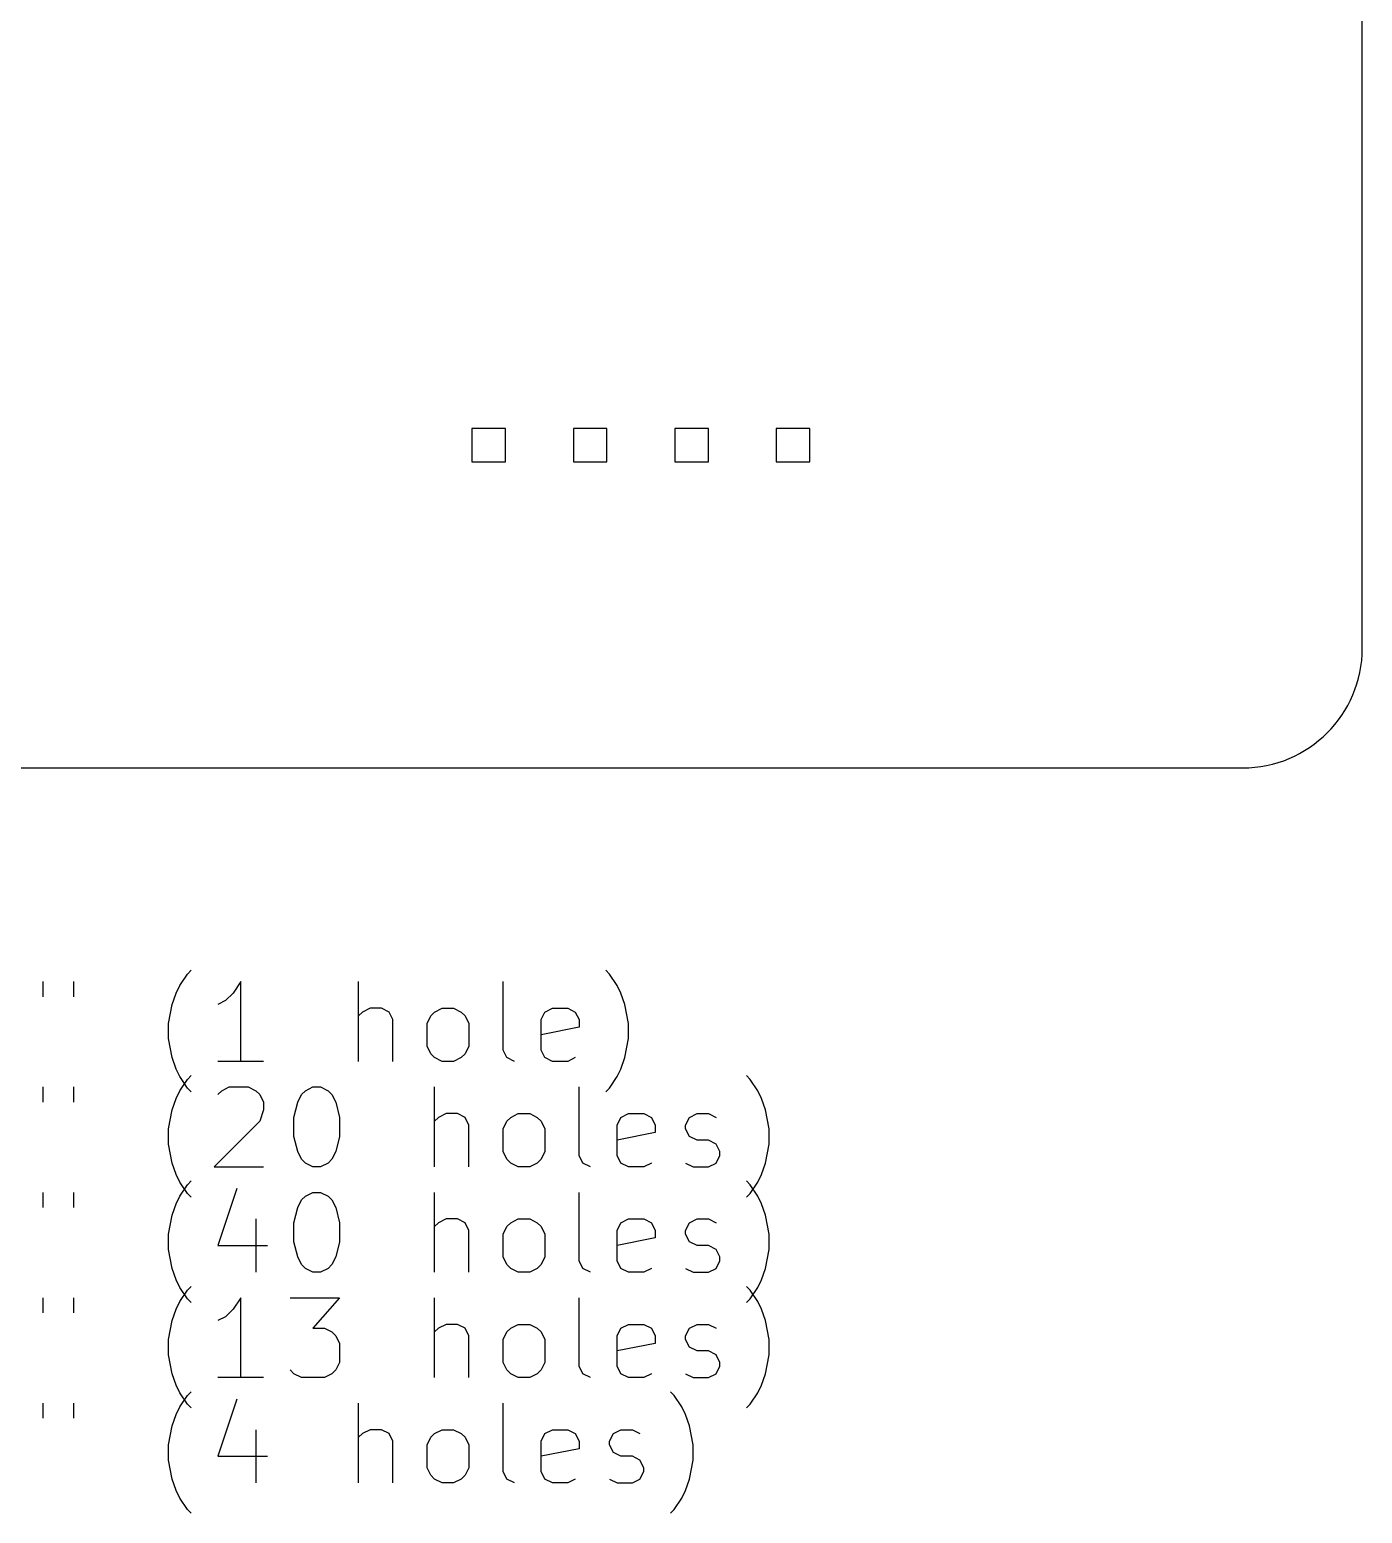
# Model space of a CAD drawing. Extents: x 77.3 to 143.5, y -135.5 to -60.8.
# Drawn here: x 110.17 to 143.55, y -135.49 to -98.32 of the extents above; entities that cross this region are included whole.
import ezdxf

# ---------------------------------------------------------------- set-up
doc = ezdxf.new("R2010")
doc.units = 0
doc.layers.add('BLACK', color=7, linetype='CONTINUOUS')

msp = doc.modelspace()

# ---------------------------------------------------------------- linework, layer by layer
at = {"layer": 'BLACK', "linetype": 'CONTINUOUS'}
for p, q in [((143.546, -113.823), (143.546, -63.8176)), ((122.087, -108.311), (121.245, -108.311)), ((121.245, -108.311), (121.245, -109.153)), ((122.087, -109.153), (122.087, -108.311)), ((124.627, -108.311), (123.785, -108.311)), ((123.785, -108.311), (123.785, -109.153)), ((124.627, -109.153), (124.627, -108.311)), ((127.167, -108.311), (126.325, -108.311)), ((126.325, -108.311), (126.325, -109.153)), ((127.167, -109.153), (127.167, -108.311)), ((129.707, -108.311), (128.865, -108.311)), ((128.865, -108.311), (128.865, -109.153)), ((129.707, -109.153), (129.707, -108.311)), ((121.245, -109.153), (122.087, -109.153)), ((123.785, -109.153), (124.627, -109.153)), ((126.325, -109.153), (127.167, -109.153)), ((128.865, -109.153), (129.707, -109.153)), ((81.5464, -116.818), (140.546, -116.818)), ((114.12, -121.982), (114.215, -121.887)), ((124.692, -121.982), (124.596, -121.887)), ((110.501, -122.172), (110.501, -122.553)), ((111.263, -122.172), (111.263, -122.553)), ((113.834, -122.458), (113.93, -122.268)), ((113.93, -122.268), (114.12, -121.982)), ((115.453, -122.172), (115.263, -122.458)), ((115.453, -124.172), (115.453, -122.172)), ((118.406, -124.172), (118.406, -122.172)), ((122.025, -123.887), (122.025, -122.172)), ((124.882, -122.268), (124.692, -121.982)), ((124.977, -122.458), (124.882, -122.268)), ((113.739, -122.744), (113.834, -122.458)), ((115.073, -122.649), (114.882, -122.744)), ((115.263, -122.458), (115.073, -122.649)), ((125.073, -122.744), (124.977, -122.458)), ((113.644, -123.22), (113.739, -122.744)), ((118.501, -122.934), (118.406, -123.03)), ((118.692, -122.839), (118.501, -122.934)), ((118.977, -122.839), (118.692, -122.839)), ((119.168, -122.934), (118.977, -122.839)), ((119.263, -123.125), (119.168, -122.934)), ((120.12, -123.22), (120.215, -123.03)), ((120.215, -123.03), (120.311, -122.934)), ((120.311, -122.934), (120.501, -122.839)), ((120.501, -122.839), (120.787, -122.839)), ((120.787, -122.839), (120.977, -122.934)), ((120.977, -122.934), (121.073, -123.03)), ((121.073, -123.03), (121.168, -123.22)), ((122.977, -123.125), (123.073, -122.934)), ((123.073, -122.934), (123.263, -122.839)), ((123.263, -122.839), (123.644, -122.839)), ((123.644, -122.839), (123.834, -122.934)), ((123.834, -122.934), (123.93, -123.125)), ((125.168, -123.22), (125.073, -122.744)), ((113.644, -123.601), (113.644, -123.22)), ((119.263, -124.172), (119.263, -123.125)), ((120.12, -123.791), (120.12, -123.22)), ((121.168, -123.22), (121.168, -123.791)), ((122.977, -123.887), (122.977, -123.125)), ((123.93, -123.315), (122.977, -123.506)), ((123.93, -123.125), (123.93, -123.315)), ((125.168, -123.601), (125.168, -123.22)), ((113.739, -124.077), (113.644, -123.601)), ((125.073, -124.077), (125.168, -123.601)), ((113.834, -124.363), (113.739, -124.077)), ((120.215, -123.982), (120.12, -123.791)), ((120.311, -124.077), (120.215, -123.982)), ((120.501, -124.172), (120.311, -124.077)), ((120.977, -124.077), (120.787, -124.172)), ((121.073, -123.982), (120.977, -124.077)), ((121.168, -123.791), (121.073, -123.982)), ((122.12, -124.077), (122.025, -123.887)), ((122.311, -124.172), (122.12, -124.077)), ((123.073, -124.077), (122.977, -123.887)), ((123.263, -124.172), (123.073, -124.077)), ((123.834, -124.077), (123.644, -124.172)), ((124.977, -124.363), (125.073, -124.077)), ((113.93, -124.553), (113.834, -124.363)), ((114.12, -124.622), (114.215, -124.527)), ((116.025, -124.172), (114.882, -124.172)), ((120.787, -124.172), (120.501, -124.172)), ((123.644, -124.172), (123.263, -124.172)), ((124.882, -124.553), (124.977, -124.363)), ((128.215, -124.622), (128.12, -124.527)), ((110.501, -124.812), (110.501, -125.193)), ((111.263, -124.812), (111.263, -125.193)), ((114.12, -124.839), (113.93, -124.553)), ((113.93, -124.908), (114.12, -124.622)), ((114.215, -124.934), (114.12, -124.839)), ((114.977, -124.908), (115.168, -124.812)), ((115.168, -124.812), (115.644, -124.812)), ((115.644, -124.812), (115.834, -124.908)), ((117.073, -124.908), (117.263, -124.812)), ((117.263, -124.812), (117.453, -124.812)), ((117.453, -124.812), (117.644, -124.908)), ((120.311, -126.812), (120.311, -124.812)), ((123.93, -126.527), (123.93, -124.812)), ((124.596, -124.934), (124.692, -124.839)), ((124.692, -124.839), (124.882, -124.553)), ((128.406, -124.908), (128.215, -124.622)), ((113.739, -125.384), (113.834, -125.098)), ((113.834, -125.098), (113.93, -124.908)), ((114.882, -125.003), (114.977, -124.908)), ((115.834, -124.908), (115.93, -125.003)), ((115.93, -125.003), (116.025, -125.193)), ((116.025, -125.193), (116.025, -125.384)), ((116.787, -125.574), (116.882, -125.193)), ((116.882, -125.193), (116.977, -125.003)), ((116.977, -125.003), (117.073, -124.908)), ((117.644, -124.908), (117.739, -125.003)), ((117.739, -125.003), (117.834, -125.193)), ((117.834, -125.193), (117.93, -125.574)), ((128.501, -125.098), (128.406, -124.908)), ((128.596, -125.384), (128.501, -125.098)), ((113.644, -125.86), (113.739, -125.384)), ((116.025, -125.384), (115.93, -125.67)), ((116.787, -126.05), (116.787, -125.574)), ((117.93, -125.574), (117.93, -126.05)), ((120.406, -125.574), (120.311, -125.67)), ((120.596, -125.479), (120.406, -125.574)), ((120.882, -125.479), (120.596, -125.479)), ((121.073, -125.574), (120.882, -125.479)), ((121.168, -125.765), (121.073, -125.574)), ((122.12, -125.67), (122.215, -125.574)), ((122.215, -125.574), (122.406, -125.479)), ((122.406, -125.479), (122.692, -125.479)), ((122.692, -125.479), (122.882, -125.574)), ((122.882, -125.574), (122.977, -125.67)), ((124.882, -125.765), (124.977, -125.574)), ((124.977, -125.574), (125.168, -125.479)), ((125.168, -125.479), (125.549, -125.479)), ((125.549, -125.479), (125.739, -125.574)), ((125.739, -125.574), (125.834, -125.765)), ((126.596, -125.765), (126.692, -125.574)), ((126.692, -125.574), (126.882, -125.479)), ((126.882, -125.479), (127.168, -125.479)), ((127.168, -125.479), (127.358, -125.574)), ((128.692, -125.86), (128.596, -125.384)), ((113.644, -126.241), (113.644, -125.86)), ((115.93, -125.67), (114.787, -126.812)), ((121.168, -126.812), (121.168, -125.765)), ((122.025, -125.86), (122.12, -125.67)), ((122.025, -126.431), (122.025, -125.86)), ((122.977, -125.67), (123.073, -125.86)), ((123.073, -125.86), (123.073, -126.431)), ((124.882, -126.527), (124.882, -125.765)), ((125.834, -125.955), (124.882, -126.146)), ((125.834, -125.765), (125.834, -125.955)), ((126.596, -125.86), (126.596, -125.765)), ((126.692, -126.05), (126.596, -125.86)), ((128.692, -126.241), (128.692, -125.86)), ((113.739, -126.717), (113.644, -126.241)), ((116.882, -126.431), (116.787, -126.05)), ((117.93, -126.05), (117.834, -126.431)), ((126.882, -126.146), (126.692, -126.05)), ((127.168, -126.146), (126.882, -126.146)), ((127.358, -126.241), (127.168, -126.146)), ((127.453, -126.431), (127.358, -126.241)), ((128.596, -126.717), (128.692, -126.241)), ((113.834, -127.003), (113.739, -126.717)), ((116.977, -126.622), (116.882, -126.431)), ((117.073, -126.717), (116.977, -126.622)), ((117.263, -126.812), (117.073, -126.717)), ((117.644, -126.717), (117.453, -126.812)), ((117.739, -126.622), (117.644, -126.717)), ((117.834, -126.431), (117.739, -126.622)), ((122.12, -126.622), (122.025, -126.431)), ((122.215, -126.717), (122.12, -126.622)), ((122.406, -126.812), (122.215, -126.717)), ((122.882, -126.717), (122.692, -126.812)), ((122.977, -126.622), (122.882, -126.717)), ((123.073, -126.431), (122.977, -126.622)), ((124.025, -126.717), (123.93, -126.527)), ((124.215, -126.812), (124.025, -126.717)), ((124.977, -126.717), (124.882, -126.527)), ((125.168, -126.812), (124.977, -126.717)), ((125.739, -126.717), (125.549, -126.812)), ((126.596, -126.717), (126.787, -126.812)), ((127.168, -126.812), (127.358, -126.717)), ((127.358, -126.717), (127.453, -126.527)), ((127.453, -126.527), (127.453, -126.431)), ((128.501, -127.003), (128.596, -126.717)), ((113.93, -127.193), (113.834, -127.003)), ((114.787, -126.812), (116.025, -126.812)), ((117.453, -126.812), (117.263, -126.812)), ((122.692, -126.812), (122.406, -126.812)), ((125.549, -126.812), (125.168, -126.812)), ((126.787, -126.812), (127.168, -126.812)), ((128.406, -127.193), (128.501, -127.003)), ((110.501, -127.452), (110.501, -127.833)), ((111.263, -127.452), (111.263, -127.833)), ((114.12, -127.479), (113.93, -127.193)), ((113.93, -127.548), (114.12, -127.262)), ((114.12, -127.262), (114.215, -127.167)), ((114.215, -127.574), (114.12, -127.479)), ((115.358, -127.357), (114.882, -128.786)), ((117.073, -127.548), (117.263, -127.452)), ((117.263, -127.452), (117.453, -127.452)), ((117.453, -127.452), (117.644, -127.548)), ((120.311, -129.452), (120.311, -127.452)), ((123.93, -129.167), (123.93, -127.452)), ((128.215, -127.262), (128.12, -127.167)), ((128.12, -127.574), (128.215, -127.479)), ((128.215, -127.479), (128.406, -127.193)), ((128.406, -127.548), (128.215, -127.262)), ((113.739, -128.024), (113.834, -127.738)), ((113.834, -127.738), (113.93, -127.548)), ((116.787, -128.214), (116.882, -127.833)), ((116.882, -127.833), (116.977, -127.643)), ((116.977, -127.643), (117.073, -127.548)), ((117.644, -127.548), (117.739, -127.643)), ((117.739, -127.643), (117.834, -127.833)), ((117.834, -127.833), (117.93, -128.214)), ((128.501, -127.738), (128.406, -127.548)), ((128.596, -128.024), (128.501, -127.738)), ((113.644, -128.5), (113.739, -128.024)), ((115.834, -128.119), (115.834, -129.452)), ((116.787, -128.69), (116.787, -128.214)), ((117.93, -128.214), (117.93, -128.69)), ((120.406, -128.214), (120.311, -128.31)), ((120.596, -128.119), (120.406, -128.214)), ((120.882, -128.119), (120.596, -128.119)), ((121.073, -128.214), (120.882, -128.119)), ((121.168, -128.405), (121.073, -128.214)), ((122.12, -128.31), (122.215, -128.214)), ((122.215, -128.214), (122.406, -128.119)), ((122.406, -128.119), (122.692, -128.119)), ((122.692, -128.119), (122.882, -128.214)), ((122.882, -128.214), (122.977, -128.31)), ((124.882, -128.405), (124.977, -128.214)), ((124.977, -128.214), (125.168, -128.119)), ((125.168, -128.119), (125.549, -128.119)), ((125.549, -128.119), (125.739, -128.214)), ((125.739, -128.214), (125.834, -128.405)), ((126.596, -128.405), (126.692, -128.214)), ((126.692, -128.214), (126.882, -128.119)), ((126.882, -128.119), (127.168, -128.119)), ((127.168, -128.119), (127.358, -128.214)), ((128.692, -128.5), (128.596, -128.024)), ((113.644, -128.881), (113.644, -128.5)), ((121.168, -129.452), (121.168, -128.405)), ((122.025, -128.5), (122.12, -128.31)), ((122.025, -129.071), (122.025, -128.5)), ((122.977, -128.31), (123.073, -128.5)), ((123.073, -128.5), (123.073, -129.071)), ((124.882, -129.167), (124.882, -128.405)), ((125.834, -128.595), (124.882, -128.786)), ((125.834, -128.405), (125.834, -128.595)), ((126.596, -128.5), (126.596, -128.405)), ((126.692, -128.69), (126.596, -128.5)), ((128.692, -128.881), (128.692, -128.5)), ((113.739, -129.357), (113.644, -128.881)), ((114.882, -128.786), (116.12, -128.786)), ((116.882, -129.071), (116.787, -128.69)), ((117.93, -128.69), (117.834, -129.071)), ((126.882, -128.786), (126.692, -128.69)), ((127.168, -128.786), (126.882, -128.786)), ((127.358, -128.881), (127.168, -128.786)), ((127.453, -129.071), (127.358, -128.881)), ((128.596, -129.357), (128.692, -128.881)), ((113.834, -129.643), (113.739, -129.357)), ((116.977, -129.262), (116.882, -129.071)), ((117.073, -129.357), (116.977, -129.262)), ((117.263, -129.452), (117.073, -129.357)), ((117.644, -129.357), (117.453, -129.452)), ((117.739, -129.262), (117.644, -129.357)), ((117.834, -129.071), (117.739, -129.262)), ((122.12, -129.262), (122.025, -129.071)), ((122.215, -129.357), (122.12, -129.262)), ((122.406, -129.452), (122.215, -129.357)), ((122.882, -129.357), (122.692, -129.452)), ((122.977, -129.262), (122.882, -129.357)), ((123.073, -129.071), (122.977, -129.262)), ((124.025, -129.357), (123.93, -129.167)), ((124.215, -129.452), (124.025, -129.357)), ((124.977, -129.357), (124.882, -129.167)), ((125.168, -129.452), (124.977, -129.357)), ((125.739, -129.357), (125.549, -129.452)), ((126.596, -129.357), (126.787, -129.452)), ((127.168, -129.452), (127.358, -129.357)), ((127.358, -129.357), (127.453, -129.167)), ((127.453, -129.167), (127.453, -129.071)), ((128.501, -129.643), (128.596, -129.357)), ((113.93, -129.833), (113.834, -129.643)), ((117.453, -129.452), (117.263, -129.452)), ((122.692, -129.452), (122.406, -129.452)), ((125.549, -129.452), (125.168, -129.452)), ((126.787, -129.452), (127.168, -129.452)), ((128.406, -129.833), (128.501, -129.643)), ((110.501, -130.092), (110.501, -130.473)), ((111.263, -130.092), (111.263, -130.473)), ((114.12, -130.119), (113.93, -129.833)), ((113.93, -130.188), (114.12, -129.902)), ((114.12, -129.902), (114.215, -129.807)), ((115.453, -130.092), (115.263, -130.378)), ((115.453, -132.092), (115.453, -130.092)), ((116.692, -130.092), (117.93, -130.092)), ((117.93, -130.092), (117.263, -130.854)), ((120.311, -132.092), (120.311, -130.092)), ((123.93, -131.807), (123.93, -130.092)), ((128.215, -129.902), (128.12, -129.807)), ((128.215, -130.119), (128.406, -129.833)), ((128.406, -130.188), (128.215, -129.902)), ((113.739, -130.664), (113.834, -130.378)), ((113.834, -130.378), (113.93, -130.188)), ((114.215, -130.214), (114.12, -130.119)), ((115.263, -130.378), (115.073, -130.569)), ((128.12, -130.214), (128.215, -130.119)), ((128.501, -130.378), (128.406, -130.188)), ((128.596, -130.664), (128.501, -130.378)), ((113.644, -131.14), (113.739, -130.664)), ((115.073, -130.569), (114.882, -130.664)), ((120.596, -130.759), (120.406, -130.854)), ((120.882, -130.759), (120.596, -130.759)), ((121.073, -130.854), (120.882, -130.759)), ((122.215, -130.854), (122.406, -130.759)), ((122.406, -130.759), (122.692, -130.759)), ((122.692, -130.759), (122.882, -130.854)), ((124.977, -130.854), (125.168, -130.759)), ((125.168, -130.759), (125.549, -130.759)), ((125.549, -130.759), (125.739, -130.854)), ((126.692, -130.854), (126.882, -130.759)), ((126.882, -130.759), (127.168, -130.759)), ((127.168, -130.759), (127.358, -130.854)), ((128.692, -131.14), (128.596, -130.664)), ((113.644, -131.521), (113.644, -131.14)), ((117.263, -130.854), (117.549, -130.854)), ((117.549, -130.854), (117.739, -130.95)), ((117.739, -130.95), (117.834, -131.045)), ((117.834, -131.045), (117.93, -131.235)), ((120.406, -130.854), (120.311, -130.95)), ((121.168, -131.045), (121.073, -130.854)), ((121.168, -132.092), (121.168, -131.045)), ((122.025, -131.14), (122.12, -130.95)), ((122.025, -131.711), (122.025, -131.14)), ((122.12, -130.95), (122.215, -130.854)), ((122.882, -130.854), (122.977, -130.95)), ((122.977, -130.95), (123.073, -131.14)), ((123.073, -131.14), (123.073, -131.711)), ((124.882, -131.045), (124.977, -130.854)), ((124.882, -131.807), (124.882, -131.045)), ((125.739, -130.854), (125.834, -131.045)), ((125.834, -131.045), (125.834, -131.235)), ((126.596, -131.045), (126.692, -130.854)), ((126.596, -131.14), (126.596, -131.045)), ((126.692, -131.33), (126.596, -131.14)), ((128.692, -131.521), (128.692, -131.14)), ((113.739, -131.997), (113.644, -131.521)), ((117.93, -131.235), (117.93, -131.711)), ((125.834, -131.235), (124.882, -131.426)), ((126.882, -131.426), (126.692, -131.33)), ((127.168, -131.426), (126.882, -131.426)), ((127.358, -131.521), (127.168, -131.426)), ((127.453, -131.711), (127.358, -131.521)), ((128.596, -131.997), (128.692, -131.521)), ((116.787, -131.997), (116.692, -131.902)), ((117.834, -131.902), (117.739, -131.997)), ((117.93, -131.711), (117.834, -131.902)), ((122.12, -131.902), (122.025, -131.711)), ((122.215, -131.997), (122.12, -131.902)), ((122.977, -131.902), (122.882, -131.997)), ((123.073, -131.711), (122.977, -131.902)), ((124.025, -131.997), (123.93, -131.807)), ((124.977, -131.997), (124.882, -131.807)), ((127.358, -131.997), (127.453, -131.807)), ((127.453, -131.807), (127.453, -131.711)), ((113.834, -132.283), (113.739, -131.997)), ((113.93, -132.473), (113.834, -132.283)), ((116.025, -132.092), (114.882, -132.092)), ((116.977, -132.092), (116.787, -131.997)), ((117.549, -132.092), (116.977, -132.092)), ((117.739, -131.997), (117.549, -132.092)), ((122.406, -132.092), (122.215, -131.997)), ((122.692, -132.092), (122.406, -132.092)), ((122.882, -131.997), (122.692, -132.092)), ((124.215, -132.092), (124.025, -131.997)), ((125.168, -132.092), (124.977, -131.997)), ((125.549, -132.092), (125.168, -132.092)), ((125.739, -131.997), (125.549, -132.092)), ((126.596, -131.997), (126.787, -132.092)), ((126.787, -132.092), (127.168, -132.092)), ((127.168, -132.092), (127.358, -131.997)), ((128.406, -132.473), (128.501, -132.283)), ((128.501, -132.283), (128.596, -131.997)), ((114.12, -132.759), (113.93, -132.473)), ((113.93, -132.828), (114.12, -132.542)), ((114.12, -132.542), (114.215, -132.447)), ((115.358, -132.637), (114.882, -134.066)), ((126.311, -132.542), (126.215, -132.447)), ((126.501, -132.828), (126.311, -132.542)), ((128.215, -132.759), (128.406, -132.473)), ((110.501, -132.732), (110.501, -133.113)), ((111.263, -132.732), (111.263, -133.113)), ((113.739, -133.304), (113.834, -133.018)), ((113.834, -133.018), (113.93, -132.828)), ((114.215, -132.854), (114.12, -132.759)), ((118.406, -134.732), (118.406, -132.732)), ((122.025, -134.447), (122.025, -132.732)), ((126.596, -133.018), (126.501, -132.828)), ((126.692, -133.304), (126.596, -133.018)), ((128.12, -132.854), (128.215, -132.759)), ((113.644, -133.78), (113.739, -133.304)), ((115.834, -133.399), (115.834, -134.732)), ((118.692, -133.399), (118.501, -133.494)), ((118.977, -133.399), (118.692, -133.399)), ((119.168, -133.494), (118.977, -133.399)), ((120.311, -133.494), (120.501, -133.399)), ((120.501, -133.399), (120.787, -133.399)), ((120.787, -133.399), (120.977, -133.494)), ((123.073, -133.494), (123.263, -133.399)), ((123.263, -133.399), (123.644, -133.399)), ((123.644, -133.399), (123.834, -133.494)), ((124.787, -133.494), (124.977, -133.399)), ((124.977, -133.399), (125.263, -133.399)), ((125.263, -133.399), (125.453, -133.494)), ((126.787, -133.78), (126.692, -133.304)), ((113.644, -134.161), (113.644, -133.78)), ((118.501, -133.494), (118.406, -133.59)), ((119.263, -133.685), (119.168, -133.494)), ((119.263, -134.732), (119.263, -133.685)), ((120.12, -133.78), (120.215, -133.59)), ((120.12, -134.351), (120.12, -133.78)), ((120.215, -133.59), (120.311, -133.494)), ((120.977, -133.494), (121.073, -133.59)), ((121.073, -133.59), (121.168, -133.78)), ((121.168, -133.78), (121.168, -134.351)), ((122.977, -133.685), (123.073, -133.494)), ((122.977, -134.447), (122.977, -133.685)), ((123.834, -133.494), (123.93, -133.685)), ((123.93, -133.685), (123.93, -133.875)), ((124.692, -133.685), (124.787, -133.494)), ((124.692, -133.78), (124.692, -133.685)), ((124.787, -133.97), (124.692, -133.78)), ((126.787, -134.161), (126.787, -133.78)), ((113.739, -134.637), (113.644, -134.161)), ((114.882, -134.066), (116.12, -134.066)), ((123.93, -133.875), (122.977, -134.066)), ((124.977, -134.066), (124.787, -133.97)), ((125.263, -134.066), (124.977, -134.066)), ((125.453, -134.161), (125.263, -134.066)), ((125.549, -134.351), (125.453, -134.161)), ((126.692, -134.637), (126.787, -134.161)), ((120.215, -134.542), (120.12, -134.351)), ((120.311, -134.637), (120.215, -134.542)), ((121.073, -134.542), (120.977, -134.637)), ((121.168, -134.351), (121.073, -134.542)), ((122.12, -134.637), (122.025, -134.447)), ((123.073, -134.637), (122.977, -134.447)), ((125.453, -134.637), (125.549, -134.447)), ((125.549, -134.447), (125.549, -134.351)), ((113.834, -134.923), (113.739, -134.637)), ((113.93, -135.113), (113.834, -134.923)), ((120.501, -134.732), (120.311, -134.637)), ((120.787, -134.732), (120.501, -134.732)), ((120.977, -134.637), (120.787, -134.732)), ((122.311, -134.732), (122.12, -134.637)), ((123.263, -134.732), (123.073, -134.637)), ((123.644, -134.732), (123.263, -134.732)), ((123.834, -134.637), (123.644, -134.732)), ((124.692, -134.637), (124.882, -134.732)), ((124.882, -134.732), (125.263, -134.732)), ((125.263, -134.732), (125.453, -134.637)), ((126.501, -135.113), (126.596, -134.923)), ((126.596, -134.923), (126.692, -134.637)), ((114.12, -135.399), (113.93, -135.113)), ((126.311, -135.399), (126.501, -135.113)), ((114.215, -135.494), (114.12, -135.399)), ((126.215, -135.494), (126.311, -135.399))]:
    msp.add_line(p, q, dxfattribs=at)
at = {"layer": 'BLACK'}
msp.add_arc((140.546, -113.818), 3, -90.0008, -0.10021, dxfattribs=at)

doc.saveas('drawing.dxf')
